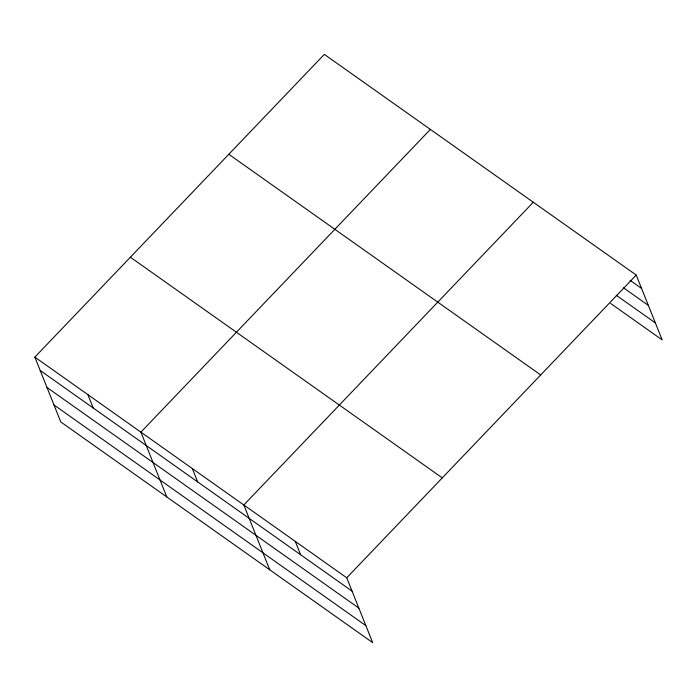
<?xml version="1.0" encoding="UTF-8"?>
<svg xmlns="http://www.w3.org/2000/svg" width="697" height="697" viewBox="0 0 697 697"><rect width="100%" height="100%" fill="white"/><g stroke="black" fill="none" stroke-linecap="round" stroke-linejoin="round"><path stroke-width="1.05" d="M34.85 357.117L346.74 577.796L372.668 642.617L60.778 421.946L34.85 357.117L324.332 54.383L636.222 275.054L662.15 339.883L610.685 303.474M430.371 129.407L140.89 432.149L166.818 496.97M533.301 202.235L243.819 504.968L269.748 569.798M346.74 577.796L636.222 275.054M630.036 280.264L641.571 288.427M623.519 287.826L648.358 305.408M616.314 295.275L655.354 322.903M228.799 154.281L540.698 374.96M130.374 257.21L442.273 477.889M40.199 370.49L352.09 591.161M46.987 387.471L358.885 608.141M53.983 404.966L365.881 625.636M295.284 541.386L300.625 554.751M192.355 468.558L197.704 481.932M87.874 394.633L93.215 407.998"/></g></svg>
